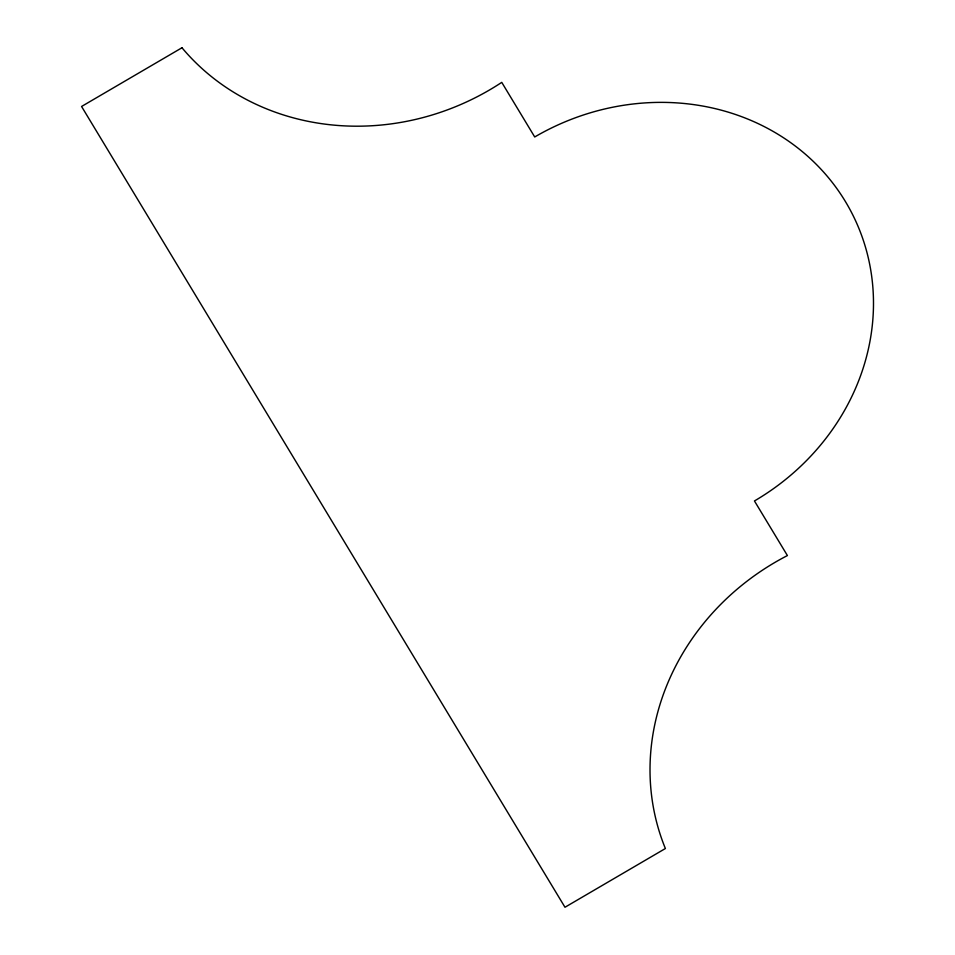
<?xml version="1.0" encoding="UTF-8"?>
<svg xmlns="http://www.w3.org/2000/svg" width="955" height="955" viewBox="0 0 955 955"><rect width="100%" height="100%" fill="white"/><g stroke="black" fill="none" stroke-linecap="round" stroke-linejoin="round"><path stroke-width="1.43" d="M181.975 47.75L81.569 106.471L564.978 907.25L665.384 848.529A244.17 222.885 -26.3 0 1 787.409 555.559L754.45 500.957A232.745 212.464 -26.3 0 0 845.402 201.529A232.745 212.464 -26.3 0 0 534.716 136.971L501.757 82.369A244.17 222.885 -26.3 0 1 181.975 47.75"/></g></svg>
